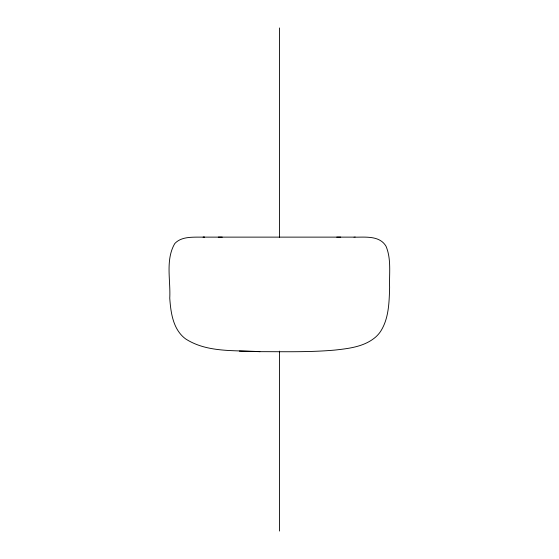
<?xml version="1.0" encoding="UTF-8"?>
<svg xmlns="http://www.w3.org/2000/svg" width="559" height="559" viewBox="0 0 559 559"><rect width="100%" height="100%" fill="white"/><g stroke="black" fill="none" stroke-linecap="round" stroke-linejoin="round"><path stroke-width="0.84" d="M355.126 237.17C365.831 237.24 379.736 235.535 386.017 246.239C391.482 259.194 389.12 273.742 389.623 287.424C389.148 302.426 388.896 318.644 380.434 331.655A31.36 31.36 0 0 1 375.522 337.168C364.314 346.769 348.921 348.53 334.813 350.081C310.643 352.226 286.341 351.688 262.101 351.667L259.872 351.667C235.115 350.046 207.326 352.967 185.504 338.831C172.997 329.44 170.774 312.649 169.754 298.157C170.712 280.262 165.275 259.802 174.785 243.542C180.473 237.393 189.487 237.177 197.299 237.128L354.168 237.128M336.749 237.142L340.704 237.128M203.672 237.17L204.496 237.17L203.071 237.142M218.296 237.128L222.251 237.142M239.329 351.108L259.872 351.667M279.5 27.95L279.5 237.575M279.5 351.122L279.5 531.05M354.043 237.198A5.15 5.15 0 0 1 355.112 236.988"/></g></svg>
